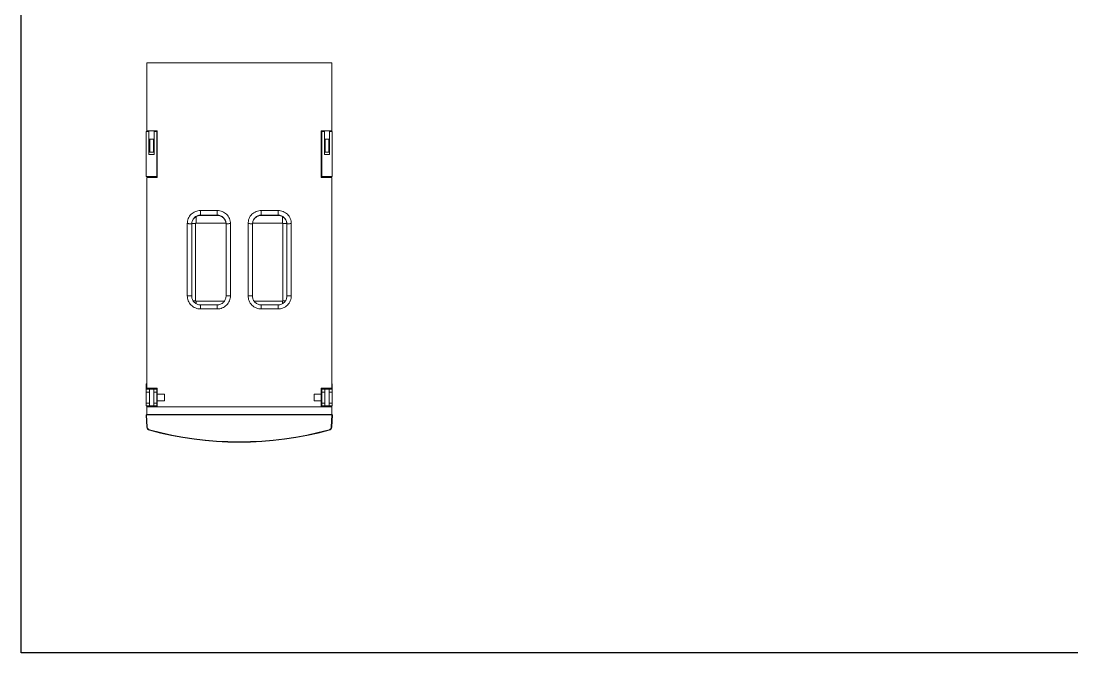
# Model space of a CAD drawing. Header units: millimetres. Extents: x 0 to 2382, y 0 to 1684.
# Drawn here: x 0 to 1192, y 0 to 717 of the extents above; entities that cross this region are included whole.
import ezdxf

# ---------------------------------------------------------------- set-up
doc = ezdxf.new("R2010")
doc.units = ezdxf.units.MM
doc.layers.get('0').update_dxf_attribs({"lineweight": 13})
doc.layers.add('图框', color=7, linetype='Continuous')

# ---------------------------------------------------------------- blocks, each defined once
blk = doc.blocks.new('A4-H')
at = {"layer": '图框'}
blk.add_lwpolyline([(0, 210.02), (297, 210.02), (297, 0), (0, 0)], close=True, dxfattribs=at)

msp = doc.modelspace()

# ---------------------------------------------------------------- linework, layer by layer
for p, q in [((142.63, 669.45), (142.63, 592.45)), ((352.63, 669.45), (142.63, 669.45)), ((352.63, 669.45), (352.63, 592.45)), ((142.13, 540.45), (142.13, 591.45)), ((142.13, 591.45), (145.13, 591.45)), ((154.63, 592.45), (142.63, 592.45)), ((145.13, 565.45), (145.13, 591.45)), ((151.13, 565.45), (151.13, 591.45)), ((151.13, 591.45), (154.13, 591.45)), ((154.13, 540.45), (154.13, 591.45)), ((154.63, 592.45), (154.63, 539.45)), ((340.63, 592.45), (340.63, 539.45)), ((340.63, 592.45), (352.63, 592.45)), ((341.13, 540.45), (341.13, 591.45)), ((341.13, 591.45), (344.13, 591.45)), ((344.13, 565.45), (344.13, 591.45)), ((350.13, 565.45), (350.13, 591.45)), ((350.13, 591.45), (353.13, 591.45)), ((353.13, 540.45), (353.13, 591.45)), ((145.63, 582.45), (146.13, 582.95)), ((145.63, 568.45), (145.63, 582.45)), ((146.13, 567.95), (146.13, 582.95)), ((146.13, 582.95), (150.13, 582.95)), ((150.13, 567.95), (150.13, 582.95)), ((150.13, 582.95), (150.63, 582.45)), ((150.63, 568.45), (150.63, 582.45)), ((344.63, 582.45), (345.13, 582.95)), ((344.63, 568.45), (344.63, 582.45)), ((345.13, 567.95), (345.13, 582.95)), ((345.13, 582.95), (349.13, 582.95)), ((349.13, 567.95), (349.13, 582.95)), ((349.13, 582.95), (349.63, 582.45)), ((349.63, 568.45), (349.63, 582.45)), ((145.13, 565.45), (151.13, 565.45)), ((145.63, 568.45), (146.13, 567.95)), ((150.13, 567.95), (146.13, 567.95)), ((150.13, 567.95), (150.63, 568.45)), ((344.13, 565.45), (350.13, 565.45)), ((344.63, 568.45), (345.13, 567.95)), ((349.13, 567.95), (345.13, 567.95)), ((349.13, 567.95), (349.63, 568.45)), ((154.63, 555.85), (154.13, 555.85)), ((154.63, 550.05), (154.13, 550.05)), ((142.13, 540.45), (154.13, 540.45)), ((142.63, 539.45), (142.63, 300.2)), ((154.63, 539.45), (142.63, 539.45)), ((340.63, 539.45), (352.63, 539.45)), ((341.13, 540.45), (353.13, 540.45)), ((352.63, 539.45), (352.63, 300.2)), ((203.63, 496.26), (203.63, 501.96)), ((222.63, 501.96), (203.63, 501.96)), ((222.63, 501.96), (222.63, 496.26)), ((272.63, 501.96), (272.63, 496.26)), ((272.63, 501.96), (291.63, 501.96)), ((291.63, 496.26), (291.63, 501.96)), ((198.63, 494.81), (198.63, 487.68)), ((222.63, 496.62), (203.63, 496.62)), ((203.63, 496.27), (222.63, 496.27)), ((203.63, 496.26), (222.63, 496.26)), ((272.63, 496.62), (291.63, 496.62)), ((291.63, 496.27), (272.63, 496.27)), ((272.63, 496.26), (291.63, 496.26)), ((296.63, 487.68), (296.63, 494.81)), ((188.63, 405.2), (188.63, 487)), ((193.63, 404.85), (193.63, 486.65)), ((198.13, 487.18), (198.13, 399.4)), ((232.41, 487.68), (198.63, 487.68)), ((232.63, 404.85), (232.63, 486.65)), ((237.63, 405.2), (237.63, 487)), ((257.63, 405.2), (257.63, 487)), ((262.63, 404.85), (262.63, 486.65)), ((296.63, 487.68), (262.85, 487.68)), ((297.13, 399.4), (297.13, 487.18)), ((301.63, 404.85), (301.63, 486.65)), ((306.63, 405.2), (306.63, 487)), ((198.63, 398.9), (198.63, 396.34)), ((198.63, 398.9), (230.63, 398.9)), ((203.63, 394.88), (222.63, 394.88)), ((203.63, 390.23), (203.63, 394.88)), ((222.63, 394.88), (222.63, 390.23)), ((264.63, 398.9), (296.63, 398.9)), ((272.63, 394.88), (291.63, 394.88)), ((272.63, 394.88), (272.63, 390.23)), ((291.63, 390.23), (291.63, 394.88)), ((296.63, 396.34), (296.63, 398.9)), ((203.63, 390.23), (222.63, 390.23)), ((291.63, 390.23), (272.63, 390.23)), ((142.63, 305.2), (142.13, 305.2)), ((142.13, 305.2), (142.13, 280.2)), ((142.63, 302.95), (142.13, 302.95)), ((142.13, 299.2), (154.13, 299.2)), ((154.63, 300.2), (142.63, 300.2)), ((145.63, 299.2), (145.63, 280.2)), ((150.63, 280.2), (150.63, 299.2)), ((154.13, 300.2), (154.13, 299.26)), ((154.13, 280.2), (154.13, 299.2)), ((154.63, 300.2), (154.63, 279.2)), ((340.63, 300.2), (352.63, 300.2)), ((340.63, 300.2), (340.63, 279.2)), ((340.63, 298.6), (341.13, 298.6)), ((341.13, 300.2), (341.13, 280.2)), ((341.13, 299.2), (353.13, 299.2)), ((344.63, 299.2), (344.63, 280.2)), ((349.63, 280.2), (349.63, 299.2)), ((353.13, 305.2), (352.63, 305.2)), ((353.13, 302.95), (352.63, 302.95)), ((353.13, 305.2), (353.13, 299.43)), ((353.13, 280.2), (353.13, 299.2)), ((145.63, 295.95), (142.13, 295.95)), ((154.13, 295.95), (150.63, 295.95)), ((162.63, 293.4), (154.63, 293.4)), ((162.63, 293.4), (162.63, 285.83)), ((332.63, 293.4), (340.63, 293.4)), ((332.63, 293.4), (332.63, 285.83)), ((340.63, 292.8), (341.13, 292.8)), ((344.63, 295.95), (341.13, 295.95)), ((353.13, 295.95), (349.63, 295.95)), ((142.13, 283.45), (145.63, 283.45)), ((154.13, 280.2), (142.13, 280.2)), ((142.63, 280.2), (142.63, 270.45)), ((352.63, 279.2), (142.63, 279.2)), ((150.63, 283.45), (154.13, 283.45)), ((154.13, 285.2), (154.63, 285.2)), ((154.13, 282.45), (154.63, 282.45)), ((154.13, 281.2), (154.63, 281.2)), ((154.63, 285.83), (162.63, 285.83)), ((340.63, 285.83), (332.63, 285.83)), ((341.13, 285.2), (340.63, 285.2)), ((341.13, 282.45), (340.63, 282.45)), ((341.13, 281.2), (340.63, 281.2)), ((341.13, 283.45), (344.63, 283.45)), ((353.13, 280.2), (341.13, 280.2)), ((349.63, 283.45), (353.13, 283.45)), ((352.63, 280.2), (352.63, 270.45)), ((142.52, 269.95), (142.02, 269.95)), ((142.74, 256.29), (142.02, 269.95)), ((142.52, 269.95), (353.24, 269.95)), ((143.24, 256.31), (142.52, 269.95)), ((142.63, 270.45), (352.63, 270.45)), ((151.63, 269.95), (151.63, 270.45)), ((343.63, 269.95), (343.63, 270.45)), ((352.02, 256.31), (352.74, 269.95)), ((352.52, 256.29), (353.24, 269.95)), ((145.82, 253.12), (145.68, 252.64)), ((349.45, 253.12), (349.58, 252.64)), ((247.63, 239.03), (247.63, 239.52))]:
    msp.add_line(p, q)
for centre, radius, start, end in [((198.1, 629), 141.82, 268.25016, 270.01215), ((297.26, 622.58), 135.39, 269.94633, 271.79058), ((203.44, 404.85), 9.81, 180.0016, 181.99833), ((198.1, 543.54), 144.14, 268.88982, 270.0136), ((222.82, 404.85), 9.81, 358.00167, 359.9984), ((272.44, 404.85), 9.81, 180.0016, 181.99833), ((297.14, 546.36), 146.96, 269.9975, 271.09961), ((291.82, 404.85), 9.81, 358.00167, 359.9984), ((146.73, 256.5), 4, 183, 254.7869), ((146.75, 256.5), 3.52, 210.03996, 223.05109), ((146.73, 256.49), 3.5, 223.08435, 254.7835), ((247.63, 627.53), 388.5, 254.7869, 285.2131), ((247.63, 627.52), 388, 254.78693, 285.21307), ((348.53, 256.49), 3.5, 285.2165, 316.91565), ((348.53, 256.5), 4, 285.2131, 357), ((348.51, 256.5), 3.52, 316.94891, 329.96004), ((348.53, 256.5), 4, 319.46707, 323.90587)]:
    msp.add_arc(centre, radius, start, end)
for points, knots in [([(188.63, 487), (188.63, 488.94), (189.41, 492.88), (192.75, 497.85), (197.74, 501.18), (201.68, 501.96), (203.63, 501.96)], [0, 0, 0, 0, 0.2497299, 0.4996017, 0.7497068, 1, 1, 1, 1]), ([(237.63, 487), (237.63, 488.94), (236.85, 492.88), (233.51, 497.85), (228.52, 501.18), (224.58, 501.96), (222.63, 501.96)], [0, 0, 0, 0, 0.2497321, 0.4996017, 0.7497046, 1, 1, 1, 1]), ([(257.63, 487), (257.63, 488.94), (258.41, 492.88), (261.75, 497.85), (266.74, 501.18), (270.68, 501.96), (272.63, 501.96)], [0, 0, 0, 0, 0.2497321, 0.4996017, 0.7497046, 1, 1, 1, 1]), ([(306.63, 487), (306.63, 488.94), (305.85, 492.88), (302.51, 497.85), (297.52, 501.18), (293.58, 501.96), (291.63, 501.96)], [0, 0, 0, 0, 0.2497299, 0.4996017, 0.7497068, 1, 1, 1, 1]), ([(193.63, 486.65), (193.63, 487.95), (194.15, 490.57), (196.38, 493.88), (199.7, 496.1), (202.33, 496.62), (203.63, 496.62)], [0, 0, 0, 0, 0.2497494, 0.4996017, 0.7496872, 1, 1, 1, 1]), ([(203.63, 496.27), (202.36, 496.27), (199.79, 495.78), (196.51, 493.65), (194.27, 490.46), (193.68, 487.91), (193.64, 486.64)], [0, 0, 0, 0, 0.2502877, 0.5003545, 0.7501919, 1, 1, 1, 1]), ([(203.63, 496.26), (202.36, 496.26), (199.79, 495.77), (196.51, 493.64), (194.27, 490.45), (193.68, 487.91), (193.64, 486.64)], [0, 0, 0, 0, 0.250626, 0.5008364, 0.7505357, 1, 1, 1, 1]), ([(232.63, 486.65), (232.63, 487.95), (232.11, 490.57), (229.88, 493.88), (226.56, 496.1), (223.93, 496.62), (222.63, 496.62)], [0, 0, 0, 0, 0.2497494, 0.4996017, 0.7496872, 1, 1, 1, 1]), ([(222.63, 496.27), (223.9, 496.27), (226.47, 495.78), (229.75, 493.65), (232, 490.46), (232.58, 487.91), (232.62, 486.64)], [0, 0, 0, 0, 0.2502877, 0.5003545, 0.7501919, 1, 1, 1, 1]), ([(222.63, 496.26), (223.9, 496.26), (226.48, 495.77), (229.75, 493.64), (232, 490.45), (232.58, 487.91), (232.62, 486.64)], [0, 0, 0, 0, 0.250626, 0.5008364, 0.7505357, 1, 1, 1, 1]), ([(262.63, 486.65), (262.63, 487.95), (263.15, 490.57), (265.38, 493.88), (268.7, 496.1), (271.33, 496.62), (272.63, 496.62)], [0, 0, 0, 0, 0.2497494, 0.4996017, 0.7496872, 1, 1, 1, 1]), ([(272.63, 496.27), (271.36, 496.27), (268.79, 495.78), (265.51, 493.65), (263.27, 490.46), (262.68, 487.91), (262.64, 486.64)], [0, 0, 0, 0, 0.2502877, 0.5003545, 0.7501919, 1, 1, 1, 1]), ([(272.63, 496.26), (271.36, 496.26), (268.79, 495.77), (265.51, 493.64), (263.27, 490.45), (262.68, 487.91), (262.64, 486.64)], [0, 0, 0, 0, 0.250626, 0.5008364, 0.7505357, 1, 1, 1, 1]), ([(301.63, 486.65), (301.63, 487.95), (301.11, 490.57), (298.88, 493.88), (295.56, 496.1), (292.93, 496.62), (291.63, 496.62)], [0, 0, 0, 0, 0.2497494, 0.4996017, 0.7496872, 1, 1, 1, 1]), ([(291.63, 496.27), (292.9, 496.27), (295.47, 495.78), (298.75, 493.65), (301, 490.46), (301.58, 487.91), (301.62, 486.64)], [0, 0, 0, 0, 0.2502877, 0.5003545, 0.7501919, 1, 1, 1, 1]), ([(291.63, 496.26), (292.9, 496.26), (295.48, 495.77), (298.75, 493.64), (301, 490.45), (301.58, 487.91), (301.62, 486.64)], [0, 0, 0, 0, 0.250626, 0.5008364, 0.7505357, 1, 1, 1, 1]), ([(188.63, 487), (188.96, 487), (189.59, 486.99), (190.52, 486.97), (191.37, 486.94), (192.12, 486.9), (192.74, 486.85), (193.19, 486.8), (193.47, 486.74), (193.6, 486.69), (193.63, 486.66), (193.63, 486.65)], [0, 0, 0, 0, 0.1933495, 0.3796701, 0.5512421, 0.7017513, 0.8255799, 0.9180097, 0.9759177, 0.9917062, 1, 1, 1, 1]), ([(198.63, 487.68), (198.57, 487.68), (198.43, 487.66), (198.27, 487.55), (198.16, 487.38), (198.13, 487.25), (198.13, 487.18)], [0, 0, 0, 0, 0.2503097, 0.5004479, 0.750314, 1, 1, 1, 1]), ([(232.63, 486.65), (232.63, 486.68), (232.74, 486.72), (232.81, 486.74), (232.88, 486.76)], [0, 0, 0, 0, 0.3015701, 1, 1, 1, 1]), ([(232.88, 486.76), (233.11, 486.81), (233.72, 486.87), (234.79, 486.94), (236.14, 486.99), (237.12, 487), (237.63, 487)], [0, 0, 0, 0, 0.1504169, 0.3830956, 0.6757619, 1, 1, 1, 1]), ([(262.39, 486.76), (262.15, 486.81), (261.55, 486.87), (260.47, 486.94), (259.13, 486.99), (258.15, 487), (257.63, 487)], [0, 0, 0, 0, 0.1504169, 0.3830956, 0.6757619, 1, 1, 1, 1]), ([(262.63, 486.65), (262.63, 486.68), (262.52, 486.72), (262.45, 486.74), (262.39, 486.76)], [0, 0, 0, 0, 0.3015701, 1, 1, 1, 1]), ([(297.13, 487.18), (297.13, 487.25), (297.1, 487.38), (296.99, 487.55), (296.83, 487.66), (296.7, 487.68), (296.63, 487.68)], [0, 0, 0, 0, 0.249746, 0.4996502, 0.7497502, 1, 1, 1, 1]), ([(306.63, 487), (306.31, 487), (305.67, 486.99), (304.74, 486.97), (303.89, 486.94), (303.14, 486.9), (302.52, 486.85), (302.07, 486.8), (301.79, 486.74), (301.67, 486.69), (301.63, 486.66), (301.63, 486.65)], [0, 0, 0, 0, 0.1933495, 0.3796701, 0.5512421, 0.7017513, 0.8255799, 0.9180097, 0.9759177, 0.9917062, 1, 1, 1, 1]), ([(203.63, 390.23), (201.68, 390.23), (197.74, 391.01), (192.75, 394.34), (189.41, 399.31), (188.63, 403.25), (188.63, 405.2)], [0, 0, 0, 0, 0.2502931, 0.5003983, 0.7502701, 1, 1, 1, 1]), ([(193.39, 404.96), (193.15, 405.01), (192.55, 405.07), (191.47, 405.14), (190.13, 405.19), (189.15, 405.2), (188.63, 405.2)], [0, 0, 0, 0, 0.1504169, 0.3830956, 0.6757619, 1, 1, 1, 1]), ([(193.63, 404.85), (193.63, 404.87), (193.52, 404.92), (193.45, 404.94), (193.39, 404.96)], [0, 0, 0, 0, 0.3015701, 1, 1, 1, 1]), ([(193.64, 404.51), (193.68, 403.24), (194.27, 400.69), (196.51, 397.51), (199.79, 395.38), (202.36, 394.88), (203.63, 394.88)], [0, 0, 0, 0, 0.2494643, 0.4991636, 0.7493739, 1, 1, 1, 1]), ([(198.13, 399.4), (198.13, 399.33), (198.16, 399.2), (198.27, 399.04), (198.43, 398.93), (198.57, 398.9), (198.63, 398.9)], [0, 0, 0, 0, 0.249746, 0.4996502, 0.7497502, 1, 1, 1, 1]), ([(222.63, 390.23), (224.58, 390.23), (228.52, 391.01), (233.51, 394.34), (236.85, 399.31), (237.63, 403.25), (237.63, 405.2)], [0, 0, 0, 0, 0.2502954, 0.5003983, 0.7502679, 1, 1, 1, 1]), ([(232.62, 404.51), (232.58, 403.24), (232, 400.69), (229.75, 397.51), (226.48, 395.38), (223.9, 394.88), (222.63, 394.88)], [0, 0, 0, 0, 0.2494643, 0.4991636, 0.7493739, 1, 1, 1, 1]), ([(232.63, 404.85), (232.63, 404.87), (232.74, 404.92), (232.81, 404.94), (232.88, 404.96)], [0, 0, 0, 0, 0.3015701, 1, 1, 1, 1]), ([(232.88, 404.96), (233.11, 405.01), (233.72, 405.07), (234.79, 405.14), (236.14, 405.19), (237.12, 405.2), (237.63, 405.2)], [0, 0, 0, 0, 0.1504169, 0.3830956, 0.6757619, 1, 1, 1, 1]), ([(272.63, 390.23), (270.68, 390.23), (266.74, 391.01), (261.75, 394.34), (258.41, 399.31), (257.63, 403.25), (257.63, 405.2)], [0, 0, 0, 0, 0.2502954, 0.5003983, 0.7502679, 1, 1, 1, 1]), ([(262.39, 404.96), (262.15, 405.01), (261.55, 405.07), (260.47, 405.14), (259.13, 405.19), (258.15, 405.2), (257.63, 405.2)], [0, 0, 0, 0, 0.1504169, 0.3830956, 0.6757619, 1, 1, 1, 1]), ([(262.63, 404.85), (262.63, 404.87), (262.52, 404.92), (262.45, 404.94), (262.39, 404.96)], [0, 0, 0, 0, 0.3015701, 1, 1, 1, 1]), ([(262.64, 404.51), (262.68, 403.24), (263.27, 400.69), (265.51, 397.51), (268.79, 395.38), (271.36, 394.88), (272.63, 394.88)], [0, 0, 0, 0, 0.2494643, 0.4991636, 0.7493739, 1, 1, 1, 1]), ([(291.63, 390.23), (293.58, 390.23), (297.52, 391.01), (302.51, 394.34), (305.85, 399.31), (306.63, 403.25), (306.63, 405.2)], [0, 0, 0, 0, 0.2502931, 0.5003983, 0.7502701, 1, 1, 1, 1]), ([(301.62, 404.51), (301.58, 403.24), (301, 400.69), (298.75, 397.51), (295.48, 395.38), (292.9, 394.88), (291.63, 394.88)], [0, 0, 0, 0, 0.2494643, 0.4991636, 0.7493739, 1, 1, 1, 1]), ([(296.63, 398.9), (296.7, 398.9), (296.83, 398.93), (296.99, 399.04), (297.1, 399.2), (297.13, 399.33), (297.13, 399.4)], [0, 0, 0, 0, 0.2503097, 0.5004479, 0.750314, 1, 1, 1, 1]), ([(301.63, 404.85), (301.63, 404.87), (301.74, 404.92), (301.81, 404.94), (301.88, 404.96)], [0, 0, 0, 0, 0.3015701, 1, 1, 1, 1]), ([(301.88, 404.96), (302.11, 405.01), (302.72, 405.07), (303.79, 405.14), (305.14, 405.19), (306.12, 405.2), (306.63, 405.2)], [0, 0, 0, 0, 0.1504169, 0.3830956, 0.6757619, 1, 1, 1, 1]), ([(143.24, 256.31), (143.18, 256.31), (143.08, 256.3), (142.97, 256.3), (142.89, 256.29), (142.83, 256.29), (142.78, 256.29), (142.76, 256.29), (142.74, 256.29), (142.74, 256.29)], [0, 0, 0, 0, 0.3820698, 0.5554855, 0.7069318, 0.8311902, 0.9233734, 0.9802979, 1, 1, 1, 1]), ([(352.02, 256.31), (352.09, 256.31), (352.18, 256.3), (352.3, 256.3), (352.37, 256.29), (352.43, 256.29), (352.48, 256.29), (352.5, 256.29), (352.52, 256.29), (352.52, 256.29)], [0, 0, 0, 0, 0.3820698, 0.5554855, 0.7069318, 0.8311902, 0.9233734, 0.9802979, 1, 1, 1, 1])]:
    msp.add_open_spline(points, degree=3, knots=knots)
for points in [[(143.7, 254.74), (143.43, 255.21), (143.27, 255.77), (143.24, 256.31)], [(351.56, 254.74), (351.83, 255.21), (351.99, 255.77), (352.02, 256.31)]]:
    msp.add_open_spline(points, degree=3)

# ---------------------------------------------------------------- block references
at = {"layer": '图框', "xscale": 8.02041236151855, "yscale": 8.02041236151855, "zscale": 8.02041236151855}
msp.add_blockref('A4-H', (0, 0), dxfattribs=at)

doc.saveas('drawing.dxf')
